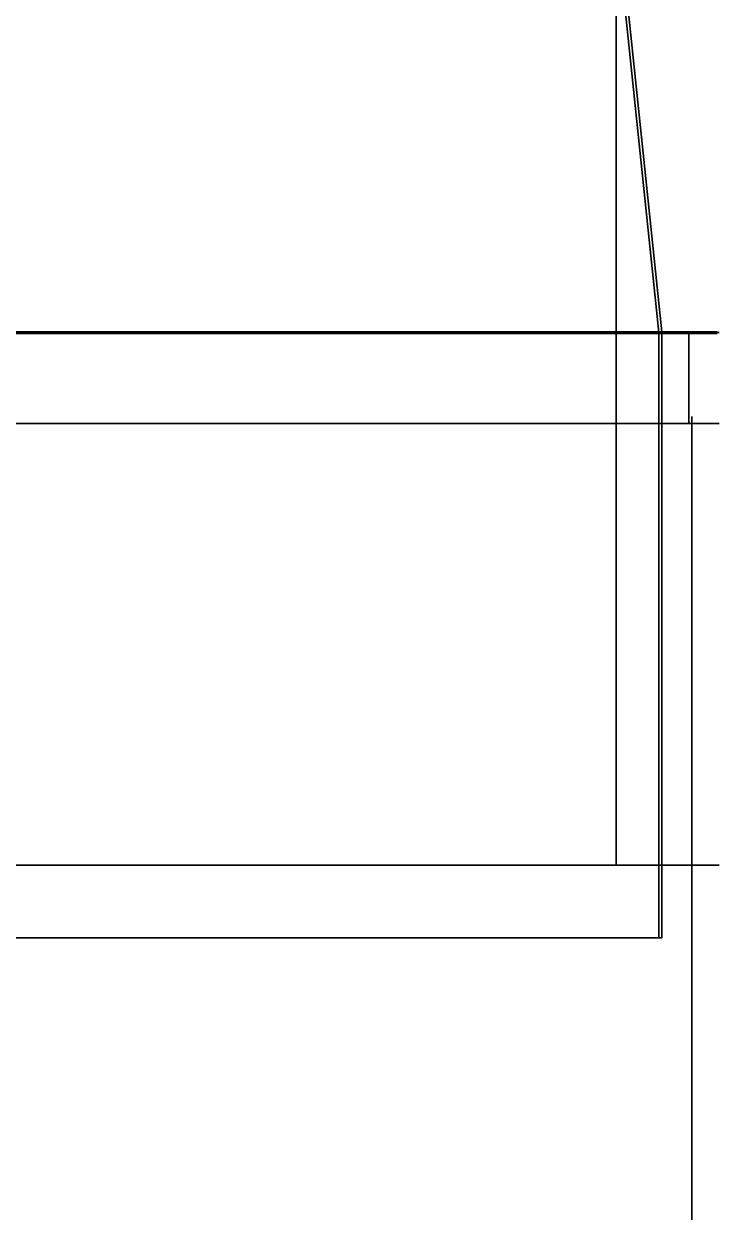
# Model space of a CAD drawing. Header units: millimetres. Extents: x 0 to 2382, y 0 to 420.
# Drawn here: x 290.814 to 293.09, y 310.832 to 314.759 of the extents above; entities that cross this region are included whole.
import ezdxf

# ---------------------------------------------------------------- set-up
doc = ezdxf.new("R2010")
doc.units = ezdxf.units.MM
doc.linetypes.add('IRAM-E-TRAZOS', pattern=[5, 4, -1])
for name, color, linetype, lineweight in [('01-VISIBLE', 7, 'CONTINUOUS', 70), ('02-OCULTA', 4, 'IRAM-E-TRAZOS', 35), ('08-FINA', 5, 'CONTINUOUS', 18)]:
    doc.layers.add(name, color=color, linetype=linetype, lineweight=lineweight)

msp = doc.modelspace()

# ---------------------------------------------------------------- linework, layer by layer
at = {"layer": '01-VISIBLE'}
msp.add_lwpolyline([(290.7835, 313.7382), (290.834, 313.7382), (290.8844, 313.7382), (290.9349, 313.7382), (290.9854, 313.7382), (291.0359, 313.7382), (291.0864, 313.7382), (291.1369, 313.7382), (291.1873, 313.7382), (291.2378, 313.7382), (291.2883, 313.7382), (291.3388, 313.7382), (291.3893, 313.7382), (291.4398, 313.7382), (291.4902, 313.7382), (291.5407, 313.7382), (291.5912, 313.7382), (291.6417, 313.7382), (291.6922, 313.7382), (291.7427, 313.7382), (291.7931, 313.7382), (291.8436, 313.7382), (291.8941, 313.7382), (291.9446, 313.7382), (291.9951, 313.7382), (292.0456, 313.7382), (292.096, 313.7382), (292.1465, 313.7382), (292.197, 313.7382), (292.2475, 313.7382), (292.298, 313.7382), (292.3485, 313.7382), (292.399, 313.7382), (292.4494, 313.7382), (292.4999, 313.7382), (292.5504, 313.7382), (292.6009, 313.7382), (292.6514, 313.7382), (292.7019, 313.7382), (292.7523, 313.7382), (292.8028, 313.7382), (292.8533, 313.7382), (292.9038, 313.7382), (292.9543, 313.7382), (293.0048, 313.7382), (293.0552, 313.7382), (293.1057, 313.7382)], dxfattribs=at)
at = {"layer": '02-OCULTA'}
for p, q in [((292.7725, 313.7382), (292.7725, 314.9382)), ((292.913, 313.7382), (292.788, 314.9382)), ((292.7983, 314.9382), (292.923, 313.7403)), ((292.913, 313.7382), (290.315, 313.7382)), ((290.325, 313.7403), (292.923, 313.7403)), ((292.7725, 311.9782), (292.7725, 313.7382)), ((292.913, 311.7382), (292.913, 313.7382)), ((292.923, 313.7403), (292.923, 311.7382)), ((293.0125, 313.4382), (293.0125, 313.7382)), ((293.0225, 309.461), (293.0225, 313.7382)), ((290.315, 311.7382), (292.913, 311.7382)), ((290.325, 311.7382), (292.923, 311.7382)), ((292.923, 311.7382), (292.913, 311.7382))]:
    msp.add_line(p, q, dxfattribs=at)
for points in [[(290.7662, 313.7382), (290.8164, 313.7382), (290.8665, 313.7382), (290.9167, 313.7382), (290.9668, 313.7382), (291.0169, 313.7382), (291.0671, 313.7382), (291.1172, 313.7382), (291.1674, 313.7382), (291.2175, 313.7382), (291.2676, 313.7382), (291.3178, 313.7382), (291.3679, 313.7382), (291.4181, 313.7382), (291.4682, 313.7382), (291.5183, 313.7382), (291.5685, 313.7382), (291.6186, 313.7382), (291.6687, 313.7382), (291.7189, 313.7382), (291.769, 313.7382), (291.8192, 313.7382), (291.8693, 313.7382), (291.9194, 313.7382), (291.9696, 313.7382), (292.0197, 313.7382), (292.0699, 313.7382), (292.12, 313.7382), (292.1701, 313.7382), (292.2203, 313.7382), (292.2704, 313.7382), (292.3206, 313.7382), (292.3707, 313.7382), (292.4208, 313.7382), (292.471, 313.7382), (292.5211, 313.7382), (292.5712, 313.7382), (292.6214, 313.7382), (292.6715, 313.7382), (292.7217, 313.7382), (292.7718, 313.7382), (292.8219, 313.7382), (292.8721, 313.7382), (292.9222, 313.7382), (292.9724, 313.7382), (293.0225, 313.7382)], [(293.0225, 313.7382), (292.9724, 313.7382), (292.9222, 313.7382), (292.8721, 313.7382), (292.8219, 313.7382), (292.7718, 313.7382), (292.7217, 313.7382), (292.6715, 313.7382), (292.6214, 313.7382), (292.5712, 313.7382), (292.5211, 313.7382), (292.471, 313.7382), (292.4208, 313.7382), (292.3707, 313.7382), (292.3206, 313.7382), (292.2704, 313.7382), (292.2203, 313.7382), (292.1701, 313.7382), (292.12, 313.7382), (292.0699, 313.7382), (292.0197, 313.7382), (291.9696, 313.7382), (291.9194, 313.7382), (291.8693, 313.7382), (291.8192, 313.7382), (291.769, 313.7382), (291.7189, 313.7382), (291.6687, 313.7382), (291.6186, 313.7382), (291.5685, 313.7382), (291.5183, 313.7382), (291.4682, 313.7382), (291.4181, 313.7382), (291.3679, 313.7382), (291.3178, 313.7382), (291.2676, 313.7382), (291.2175, 313.7382), (291.1674, 313.7382), (291.1172, 313.7382), (291.0671, 313.7382), (291.0169, 313.7382), (290.9668, 313.7382), (290.9167, 313.7382), (290.8665, 313.7382), (290.8164, 313.7382), (290.7662, 313.7382)], [(290.7665, 313.7382), (290.8167, 313.7382), (290.8668, 313.7382), (290.917, 313.7382), (290.9671, 313.7382), (291.0173, 313.7382), (291.0674, 313.7382), (291.1176, 313.7382), (291.1677, 313.7382), (291.2179, 313.7382), (291.268, 313.7382), (291.3182, 313.7382), (291.3683, 313.7382), (291.4185, 313.7382), (291.4686, 313.7382), (291.5188, 313.7382), (291.5689, 313.7382), (291.6191, 313.7382), (291.6692, 313.7382), (291.7194, 313.7382), (291.7695, 313.7382), (291.8197, 313.7382), (291.8698, 313.7382), (291.92, 313.7382), (291.9701, 313.7382), (292.0203, 313.7382), (292.0704, 313.7382), (292.1206, 313.7382), (292.1707, 313.7382), (292.2209, 313.7382), (292.271, 313.7382), (292.3212, 313.7382), (292.3713, 313.7382), (292.4215, 313.7382), (292.4716, 313.7382), (292.5218, 313.7382), (292.5719, 313.7382), (292.6221, 313.7382), (292.6722, 313.7382), (292.7224, 313.7382), (292.7725, 313.7382)], [(292.7725, 313.7382), (292.7224, 313.7382), (292.6722, 313.7382), (292.6221, 313.7382), (292.5719, 313.7382), (292.5218, 313.7382), (292.4716, 313.7382), (292.4215, 313.7382), (292.3713, 313.7382), (292.3212, 313.7382), (292.271, 313.7382), (292.2209, 313.7382), (292.1707, 313.7382), (292.1206, 313.7382), (292.0704, 313.7382), (292.0203, 313.7382), (291.9701, 313.7382), (291.92, 313.7382), (291.8698, 313.7382), (291.8197, 313.7382), (291.7695, 313.7382), (291.7194, 313.7382), (291.6692, 313.7382), (291.6191, 313.7382), (291.5689, 313.7382), (291.5188, 313.7382), (291.4686, 313.7382), (291.4185, 313.7382), (291.3683, 313.7382), (291.3182, 313.7382), (291.268, 313.7382), (291.2179, 313.7382), (291.1677, 313.7382), (291.1176, 313.7382), (291.0674, 313.7382), (291.0173, 313.7382), (290.9671, 313.7382), (290.917, 313.7382), (290.8668, 313.7382), (290.8167, 313.7382), (290.7665, 313.7382)], [(290.7665, 313.7382), (290.8167, 313.7382), (290.8668, 313.7382), (290.917, 313.7382), (290.9671, 313.7382), (291.0173, 313.7382), (291.0674, 313.7382), (291.1176, 313.7382), (291.1677, 313.7382), (291.2179, 313.7382), (291.268, 313.7382), (291.3182, 313.7382), (291.3683, 313.7382), (291.4185, 313.7382), (291.4686, 313.7382), (291.5188, 313.7382), (291.5689, 313.7382), (291.6191, 313.7382), (291.6692, 313.7382), (291.7194, 313.7382), (291.7695, 313.7382), (291.8197, 313.7382), (291.8698, 313.7382), (291.92, 313.7382), (291.9701, 313.7382), (292.0203, 313.7382), (292.0704, 313.7382), (292.1206, 313.7382), (292.1707, 313.7382), (292.2209, 313.7382), (292.271, 313.7382), (292.3212, 313.7382), (292.3713, 313.7382), (292.4215, 313.7382), (292.4716, 313.7382), (292.5218, 313.7382), (292.5719, 313.7382), (292.6221, 313.7382), (292.6722, 313.7382), (292.7224, 313.7382), (292.7725, 313.7382)], [(292.7725, 313.7382), (292.7224, 313.7382), (292.6722, 313.7382), (292.6221, 313.7382), (292.5719, 313.7382), (292.5218, 313.7382), (292.4716, 313.7382), (292.4215, 313.7382), (292.3713, 313.7382), (292.3212, 313.7382), (292.271, 313.7382), (292.2209, 313.7382), (292.1707, 313.7382), (292.1206, 313.7382), (292.0704, 313.7382), (292.0203, 313.7382), (291.9701, 313.7382), (291.92, 313.7382), (291.8698, 313.7382), (291.8197, 313.7382), (291.7695, 313.7382), (291.7194, 313.7382), (291.6692, 313.7382), (291.6191, 313.7382), (291.5689, 313.7382), (291.5188, 313.7382), (291.4686, 313.7382), (291.4185, 313.7382), (291.3683, 313.7382), (291.3182, 313.7382), (291.268, 313.7382), (291.2179, 313.7382), (291.1677, 313.7382), (291.1176, 313.7382), (291.0674, 313.7382), (291.0173, 313.7382), (290.9671, 313.7382), (290.917, 313.7382), (290.8668, 313.7382), (290.8167, 313.7382), (290.7665, 313.7382)], [(293.1045, 313.7382), (293.0539, 313.7382), (293.0033, 313.7382), (292.9527, 313.7382), (292.9022, 313.7382), (292.8516, 313.7382), (292.801, 313.7382), (292.7504, 313.7382), (292.6999, 313.7382), (292.6493, 313.7382), (292.5987, 313.7382), (292.5481, 313.7382), (292.4976, 313.7382), (292.447, 313.7382), (292.3964, 313.7382), (292.3458, 313.7382), (292.2953, 313.7382), (292.2447, 313.7382), (292.1941, 313.7382), (292.1435, 313.7382), (292.093, 313.7382), (292.0424, 313.7382), (291.9918, 313.7382), (291.9412, 313.7382), (291.8907, 313.7382), (291.8401, 313.7382), (291.7895, 313.7382), (291.7389, 313.7382), (291.6884, 313.7382), (291.6378, 313.7382), (291.5872, 313.7382), (291.5366, 313.7382), (291.4861, 313.7382), (291.4355, 313.7382), (291.3849, 313.7382), (291.3343, 313.7382), (291.2838, 313.7382), (291.2332, 313.7382), (291.1826, 313.7382), (291.132, 313.7382), (291.0815, 313.7382), (291.0309, 313.7382), (290.9803, 313.7382), (290.9297, 313.7382), (290.8792, 313.7382), (290.8286, 313.7382), (290.778, 313.7382)], [(293.107, 313.7382), (293.0564, 313.7382), (293.0058, 313.7382), (292.9552, 313.7382), (292.9046, 313.7382), (292.854, 313.7382), (292.8034, 313.7382), (292.7527, 313.7382), (292.7021, 313.7382), (292.6515, 313.7382), (292.6009, 313.7382), (292.5503, 313.7382), (292.4997, 313.7382), (292.4491, 313.7382), (292.3985, 313.7382), (292.3479, 313.7382), (292.2973, 313.7382), (292.2466, 313.7382), (292.196, 313.7382), (292.1454, 313.7382), (292.0948, 313.7382), (292.0442, 313.7382), (291.9936, 313.7382), (291.943, 313.7382), (291.8924, 313.7382), (291.8418, 313.7382), (291.7912, 313.7382), (291.7405, 313.7382), (291.6899, 313.7382), (291.6393, 313.7382), (291.5887, 313.7382), (291.5381, 313.7382), (291.4875, 313.7382), (291.4369, 313.7382), (291.3863, 313.7382), (291.3357, 313.7382), (291.2851, 313.7382), (291.2345, 313.7382), (291.1838, 313.7382), (291.1332, 313.7382), (291.0826, 313.7382), (291.032, 313.7382), (290.9814, 313.7382), (290.9308, 313.7382), (290.8802, 313.7382), (290.8296, 313.7382), (290.779, 313.7382)], [(293.1099, 313.7382), (293.0593, 313.7382), (293.0086, 313.7382), (292.958, 313.7382), (292.9073, 313.7382), (292.8567, 313.7382), (292.806, 313.7382), (292.7554, 313.7382), (292.7047, 313.7382), (292.6541, 313.7382), (292.6034, 313.7382), (292.5528, 313.7382), (292.5021, 313.7382), (292.4515, 313.7382), (292.4008, 313.7382), (292.3502, 313.7382), (292.2995, 313.7382), (292.2489, 313.7382), (292.1982, 313.7382), (292.1476, 313.7382), (292.0969, 313.7382), (292.0463, 313.7382), (291.9956, 313.7382), (291.945, 313.7382), (291.8943, 313.7382), (291.8437, 313.7382), (291.793, 313.7382), (291.7424, 313.7382), (291.6917, 313.7382), (291.6411, 313.7382), (291.5904, 313.7382), (291.5398, 313.7382), (291.4891, 313.7382), (291.4385, 313.7382), (291.3878, 313.7382), (291.3372, 313.7382), (291.2865, 313.7382), (291.2359, 313.7382), (291.1852, 313.7382), (291.1346, 313.7382), (291.0839, 313.7382), (291.0333, 313.7382), (290.9826, 313.7382), (290.932, 313.7382), (290.8813, 313.7382), (290.8307, 313.7382), (290.78, 313.7382)], [(293.1118, 313.7382), (293.0611, 313.7382), (293.0105, 313.7382), (292.9598, 313.7382), (292.9091, 313.7382), (292.8584, 313.7382), (292.8078, 313.7382), (292.7571, 313.7382), (292.7064, 313.7382), (292.6557, 313.7382), (292.6051, 313.7382), (292.5544, 313.7382), (292.5037, 313.7382), (292.453, 313.7382), (292.4024, 313.7382), (292.3517, 313.7382), (292.301, 313.7382), (292.2503, 313.7382), (292.1997, 313.7382), (292.149, 313.7382), (292.0983, 313.7382), (292.0476, 313.7382), (291.997, 313.7382), (291.9463, 313.7382), (291.8956, 313.7382), (291.8449, 313.7382), (291.7943, 313.7382), (291.7436, 313.7382), (291.6929, 313.7382), (291.6422, 313.7382), (291.5916, 313.7382), (291.5409, 313.7382), (291.4902, 313.7382), (291.4395, 313.7382), (291.3889, 313.7382), (291.3382, 313.7382), (291.2875, 313.7382), (291.2368, 313.7382), (291.1861, 313.7382), (291.1355, 313.7382), (291.0848, 313.7382), (291.0341, 313.7382), (290.9834, 313.7382), (290.9328, 313.7382), (290.8821, 313.7382), (290.8314, 313.7382), (290.7807, 313.7382)], [(293.0125, 313.7382), (292.9618, 313.7382), (292.9111, 313.7382), (292.8604, 313.7382), (292.8097, 313.7382), (292.759, 313.7382), (292.7083, 313.7382), (292.6576, 313.7382), (292.6069, 313.7382), (292.5562, 313.7382), (292.5055, 313.7382), (292.4548, 313.7382), (292.404, 313.7382), (292.3533, 313.7382), (292.3026, 313.7382), (292.2519, 313.7382), (292.2012, 313.7382), (292.1505, 313.7382), (292.0998, 313.7382), (292.0491, 313.7382), (291.9984, 313.7382), (291.9477, 313.7382), (291.897, 313.7382), (291.8463, 313.7382), (291.7956, 313.7382), (291.7449, 313.7382), (291.6942, 313.7382), (291.6435, 313.7382), (291.5928, 313.7382), (291.5421, 313.7382), (291.4914, 313.7382), (291.4407, 313.7382), (291.39, 313.7382), (291.3393, 313.7382), (291.2886, 313.7382), (291.2379, 313.7382), (291.1871, 313.7382), (291.1364, 313.7382), (291.0857, 313.7382), (291.035, 313.7382), (290.9843, 313.7382), (290.9336, 313.7382), (290.8829, 313.7382), (290.8322, 313.7382), (290.7815, 313.7382)], [(290.8125, 313.7382), (290.8625, 313.7382), (290.9125, 313.7382), (290.9625, 313.7382), (291.0125, 313.7382), (291.0625, 313.7382), (291.1125, 313.7382), (291.1625, 313.7382), (291.2125, 313.7382), (291.2625, 313.7382), (291.3125, 313.7382), (291.3625, 313.7382), (291.4125, 313.7382), (291.4625, 313.7382), (291.5125, 313.7382), (291.5625, 313.7382), (291.6125, 313.7382), (291.6625, 313.7382), (291.7125, 313.7382), (291.7625, 313.7382), (291.8125, 313.7382), (291.8625, 313.7382), (291.9125, 313.7382), (291.9625, 313.7382), (292.0125, 313.7382), (292.0625, 313.7382), (292.1125, 313.7382), (292.1625, 313.7382), (292.2125, 313.7382), (292.2625, 313.7382), (292.3125, 313.7382), (292.3625, 313.7382), (292.4125, 313.7382), (292.4625, 313.7382), (292.5125, 313.7382), (292.5625, 313.7382), (292.6125, 313.7382), (292.6625, 313.7382), (292.7125, 313.7382), (292.7625, 313.7382), (292.8125, 313.7382), (292.8625, 313.7382), (292.9125, 313.7382), (292.9625, 313.7382), (293.0125, 313.7382), (293.0625, 313.7382), (293.1125, 313.7382)], [(290.8125, 313.7382), (290.8625, 313.7382), (290.9125, 313.7382), (290.9625, 313.7382), (291.0125, 313.7382), (291.0625, 313.7382), (291.1125, 313.7382), (291.1625, 313.7382), (291.2125, 313.7382), (291.2625, 313.7382), (291.3125, 313.7382), (291.3625, 313.7382), (291.4125, 313.7382), (291.4625, 313.7382), (291.5125, 313.7382), (291.5625, 313.7382), (291.6125, 313.7382), (291.6625, 313.7382), (291.7125, 313.7382), (291.7625, 313.7382), (291.8125, 313.7382), (291.8625, 313.7382), (291.9125, 313.7382), (291.9625, 313.7382), (292.0125, 313.7382), (292.0625, 313.7382), (292.1125, 313.7382), (292.1625, 313.7382), (292.2125, 313.7382), (292.2625, 313.7382), (292.3125, 313.7382), (292.3625, 313.7382), (292.4125, 313.7382), (292.4625, 313.7382), (292.5125, 313.7382), (292.5625, 313.7382), (292.6125, 313.7382), (292.6625, 313.7382), (292.7125, 313.7382), (292.7625, 313.7382), (292.8125, 313.7382), (292.8625, 313.7382), (292.9125, 313.7382), (292.9625, 313.7382), (293.0125, 313.7382), (293.0625, 313.7382), (293.1125, 313.7382)], [(290.8125, 313.7382), (290.8625, 313.7382), (290.9125, 313.7382), (290.9625, 313.7382), (291.0125, 313.7382), (291.0625, 313.7382), (291.1125, 313.7382), (291.1625, 313.7382), (291.2125, 313.7382), (291.2625, 313.7382), (291.3125, 313.7382), (291.3625, 313.7382), (291.4125, 313.7382), (291.4625, 313.7382), (291.5125, 313.7382), (291.5625, 313.7382), (291.6125, 313.7382), (291.6625, 313.7382), (291.7125, 313.7382), (291.7625, 313.7382), (291.8125, 313.7382), (291.8625, 313.7382), (291.9125, 313.7382), (291.9625, 313.7382), (292.0125, 313.7382), (292.0625, 313.7382), (292.1125, 313.7382), (292.1625, 313.7382), (292.2125, 313.7382), (292.2625, 313.7382), (292.3125, 313.7382), (292.3625, 313.7382), (292.4125, 313.7382), (292.4625, 313.7382), (292.5125, 313.7382), (292.5625, 313.7382), (292.6125, 313.7382), (292.6625, 313.7382), (292.7125, 313.7382), (292.7625, 313.7382), (292.8125, 313.7382), (292.8625, 313.7382), (292.9125, 313.7382), (292.9625, 313.7382), (293.0125, 313.7382), (293.0625, 313.7382), (293.1125, 313.7382)], [(290.8125, 313.7382), (290.8625, 313.7382), (290.9125, 313.7382), (290.9625, 313.7382), (291.0125, 313.7382), (291.0625, 313.7382), (291.1125, 313.7382), (291.1625, 313.7382), (291.2125, 313.7382), (291.2625, 313.7382), (291.3125, 313.7382), (291.3625, 313.7382), (291.4125, 313.7382), (291.4625, 313.7382), (291.5125, 313.7382), (291.5625, 313.7382), (291.6125, 313.7382), (291.6625, 313.7382), (291.7125, 313.7382), (291.7625, 313.7382), (291.8125, 313.7382), (291.8625, 313.7382), (291.9125, 313.7382), (291.9625, 313.7382), (292.0125, 313.7382), (292.0625, 313.7382), (292.1125, 313.7382), (292.1625, 313.7382), (292.2125, 313.7382), (292.2625, 313.7382), (292.3125, 313.7382), (292.3625, 313.7382), (292.4125, 313.7382), (292.4625, 313.7382), (292.5125, 313.7382), (292.5625, 313.7382), (292.6125, 313.7382), (292.6625, 313.7382), (292.7125, 313.7382), (292.7625, 313.7382), (292.8125, 313.7382), (292.8625, 313.7382), (292.9125, 313.7382), (292.9625, 313.7382), (293.0125, 313.7382)], [(293.1099, 313.4382), (293.0593, 313.4382), (293.0086, 313.4382), (292.958, 313.4382), (292.9073, 313.4382), (292.8567, 313.4382), (292.806, 313.4382), (292.7554, 313.4382), (292.7047, 313.4382), (292.6541, 313.4382), (292.6034, 313.4382), (292.5528, 313.4382), (292.5021, 313.4382), (292.4515, 313.4382), (292.4008, 313.4382), (292.3502, 313.4382), (292.2995, 313.4382), (292.2489, 313.4382), (292.1982, 313.4382), (292.1476, 313.4382), (292.0969, 313.4382), (292.0463, 313.4382), (291.9956, 313.4382), (291.945, 313.4382), (291.8943, 313.4382), (291.8437, 313.4382), (291.793, 313.4382), (291.7424, 313.4382), (291.6917, 313.4382), (291.6411, 313.4382), (291.5904, 313.4382), (291.5398, 313.4382), (291.4891, 313.4382), (291.4385, 313.4382), (291.3878, 313.4382), (291.3372, 313.4382), (291.2865, 313.4382), (291.2359, 313.4382), (291.1852, 313.4382), (291.1346, 313.4382), (291.0839, 313.4382), (291.0333, 313.4382), (290.9826, 313.4382), (290.932, 313.4382), (290.8813, 313.4382), (290.8307, 313.4382), (290.78, 313.4382)], [(293.0125, 313.4382), (292.9618, 313.4382), (292.9111, 313.4382), (292.8604, 313.4382), (292.8097, 313.4382), (292.759, 313.4382), (292.7083, 313.4382), (292.6576, 313.4382), (292.6069, 313.4382), (292.5562, 313.4382), (292.5055, 313.4382), (292.4548, 313.4382), (292.404, 313.4382), (292.3533, 313.4382), (292.3026, 313.4382), (292.2519, 313.4382), (292.2012, 313.4382), (292.1505, 313.4382), (292.0998, 313.4382), (292.0491, 313.4382), (291.9984, 313.4382), (291.9477, 313.4382), (291.897, 313.4382), (291.8463, 313.4382), (291.7956, 313.4382), (291.7449, 313.4382), (291.6942, 313.4382), (291.6435, 313.4382), (291.5928, 313.4382), (291.5421, 313.4382), (291.4914, 313.4382), (291.4407, 313.4382), (291.39, 313.4382), (291.3393, 313.4382), (291.2886, 313.4382), (291.2379, 313.4382), (291.1871, 313.4382), (291.1364, 313.4382), (291.0857, 313.4382), (291.035, 313.4382), (290.9843, 313.4382), (290.9336, 313.4382), (290.8829, 313.4382), (290.8322, 313.4382), (290.7815, 313.4382)], [(290.8125, 313.4382), (290.8625, 313.4382), (290.9125, 313.4382), (290.9625, 313.4382), (291.0125, 313.4382), (291.0625, 313.4382), (291.1125, 313.4382), (291.1625, 313.4382), (291.2125, 313.4382), (291.2625, 313.4382), (291.3125, 313.4382), (291.3625, 313.4382), (291.4125, 313.4382), (291.4625, 313.4382), (291.5125, 313.4382), (291.5625, 313.4382), (291.6125, 313.4382), (291.6625, 313.4382), (291.7125, 313.4382), (291.7625, 313.4382), (291.8125, 313.4382), (291.8625, 313.4382), (291.9125, 313.4382), (291.9625, 313.4382), (292.0125, 313.4382), (292.0625, 313.4382), (292.1125, 313.4382), (292.1625, 313.4382), (292.2125, 313.4382), (292.2625, 313.4382), (292.3125, 313.4382), (292.3625, 313.4382), (292.4125, 313.4382), (292.4625, 313.4382), (292.5125, 313.4382), (292.5625, 313.4382), (292.6125, 313.4382), (292.6625, 313.4382), (292.7125, 313.4382), (292.7625, 313.4382), (292.8125, 313.4382), (292.8625, 313.4382), (292.9125, 313.4382), (292.9625, 313.4382), (293.0125, 313.4382), (293.0625, 313.4382), (293.1125, 313.4382)], [(290.8125, 313.4382), (290.8625, 313.4382), (290.9125, 313.4382), (290.9625, 313.4382), (291.0125, 313.4382), (291.0625, 313.4382), (291.1125, 313.4382), (291.1625, 313.4382), (291.2125, 313.4382), (291.2625, 313.4382), (291.3125, 313.4382), (291.3625, 313.4382), (291.4125, 313.4382), (291.4625, 313.4382), (291.5125, 313.4382), (291.5625, 313.4382), (291.6125, 313.4382), (291.6625, 313.4382), (291.7125, 313.4382), (291.7625, 313.4382), (291.8125, 313.4382), (291.8625, 313.4382), (291.9125, 313.4382), (291.9625, 313.4382), (292.0125, 313.4382), (292.0625, 313.4382), (292.1125, 313.4382), (292.1625, 313.4382), (292.2125, 313.4382), (292.2625, 313.4382), (292.3125, 313.4382), (292.3625, 313.4382), (292.4125, 313.4382), (292.4625, 313.4382), (292.5125, 313.4382), (292.5625, 313.4382), (292.6125, 313.4382), (292.6625, 313.4382), (292.7125, 313.4382), (292.7625, 313.4382), (292.8125, 313.4382), (292.8625, 313.4382), (292.9125, 313.4382), (292.9625, 313.4382), (293.0125, 313.4382)], [(290.7665, 311.9782), (290.8167, 311.9782), (290.8668, 311.9782), (290.917, 311.9782), (290.9671, 311.9782), (291.0173, 311.9782), (291.0674, 311.9782), (291.1176, 311.9782), (291.1677, 311.9782), (291.2179, 311.9782), (291.268, 311.9782), (291.3182, 311.9782), (291.3683, 311.9782), (291.4185, 311.9782), (291.4686, 311.9782), (291.5188, 311.9782), (291.5689, 311.9782), (291.6191, 311.9782), (291.6692, 311.9782), (291.7194, 311.9782), (291.7695, 311.9782), (291.8197, 311.9782), (291.8698, 311.9782), (291.92, 311.9782), (291.9701, 311.9782), (292.0203, 311.9782), (292.0704, 311.9782), (292.1206, 311.9782), (292.1707, 311.9782), (292.2209, 311.9782), (292.271, 311.9782), (292.3212, 311.9782), (292.3713, 311.9782), (292.4215, 311.9782), (292.4716, 311.9782), (292.5218, 311.9782), (292.5719, 311.9782), (292.6221, 311.9782), (292.6722, 311.9782), (292.7224, 311.9782), (292.7725, 311.9782)], [(292.7725, 311.9782), (292.7224, 311.9782), (292.6722, 311.9782), (292.6221, 311.9782), (292.5719, 311.9782), (292.5218, 311.9782), (292.4716, 311.9782), (292.4215, 311.9782), (292.3713, 311.9782), (292.3212, 311.9782), (292.271, 311.9782), (292.2209, 311.9782), (292.1707, 311.9782), (292.1206, 311.9782), (292.0704, 311.9782), (292.0203, 311.9782), (291.9701, 311.9782), (291.92, 311.9782), (291.8698, 311.9782), (291.8197, 311.9782), (291.7695, 311.9782), (291.7194, 311.9782), (291.6692, 311.9782), (291.6191, 311.9782), (291.5689, 311.9782), (291.5188, 311.9782), (291.4686, 311.9782), (291.4185, 311.9782), (291.3683, 311.9782), (291.3182, 311.9782), (291.268, 311.9782), (291.2179, 311.9782), (291.1677, 311.9782), (291.1176, 311.9782), (291.0674, 311.9782), (291.0173, 311.9782), (290.9671, 311.9782), (290.917, 311.9782), (290.8668, 311.9782), (290.8167, 311.9782), (290.7665, 311.9782)], [(293.1118, 311.9782), (293.0611, 311.9782), (293.0105, 311.9782), (292.9598, 311.9782), (292.9091, 311.9782), (292.8584, 311.9782), (292.8078, 311.9782), (292.7571, 311.9782), (292.7064, 311.9782), (292.6557, 311.9782), (292.6051, 311.9782), (292.5544, 311.9782), (292.5037, 311.9782), (292.453, 311.9782), (292.4024, 311.9782), (292.3517, 311.9782), (292.301, 311.9782), (292.2503, 311.9782), (292.1997, 311.9782), (292.149, 311.9782), (292.0983, 311.9782), (292.0476, 311.9782), (291.997, 311.9782), (291.9463, 311.9782), (291.8956, 311.9782), (291.8449, 311.9782), (291.7943, 311.9782), (291.7436, 311.9782), (291.6929, 311.9782), (291.6422, 311.9782), (291.5916, 311.9782), (291.5409, 311.9782), (291.4902, 311.9782), (291.4395, 311.9782), (291.3889, 311.9782), (291.3382, 311.9782), (291.2875, 311.9782), (291.2368, 311.9782), (291.1861, 311.9782), (291.1355, 311.9782), (291.0848, 311.9782), (291.0341, 311.9782), (290.9834, 311.9782), (290.9328, 311.9782), (290.8821, 311.9782), (290.8314, 311.9782), (290.7807, 311.9782)], [(290.8125, 311.9782), (290.8625, 311.9782), (290.9125, 311.9782), (290.9625, 311.9782), (291.0125, 311.9782), (291.0625, 311.9782), (291.1125, 311.9782), (291.1625, 311.9782), (291.2125, 311.9782), (291.2625, 311.9782), (291.3125, 311.9782), (291.3625, 311.9782), (291.4125, 311.9782), (291.4625, 311.9782), (291.5125, 311.9782), (291.5625, 311.9782), (291.6125, 311.9782), (291.6625, 311.9782), (291.7125, 311.9782), (291.7625, 311.9782), (291.8125, 311.9782), (291.8625, 311.9782), (291.9125, 311.9782), (291.9625, 311.9782), (292.0125, 311.9782), (292.0625, 311.9782), (292.1125, 311.9782), (292.1625, 311.9782), (292.2125, 311.9782), (292.2625, 311.9782), (292.3125, 311.9782), (292.3625, 311.9782), (292.4125, 311.9782), (292.4625, 311.9782), (292.5125, 311.9782), (292.5625, 311.9782), (292.6125, 311.9782), (292.6625, 311.9782), (292.7125, 311.9782), (292.7625, 311.9782), (292.8125, 311.9782), (292.8625, 311.9782), (292.9125, 311.9782), (292.9625, 311.9782), (293.0125, 311.9782), (293.0625, 311.9782), (293.1125, 311.9782)]]:
    msp.add_lwpolyline(points, dxfattribs=at)
at = {"layer": '08-FINA'}
msp.add_circle((283.45, 318.8003), 18.4167, dxfattribs=at)

doc.saveas('drawing.dxf')
